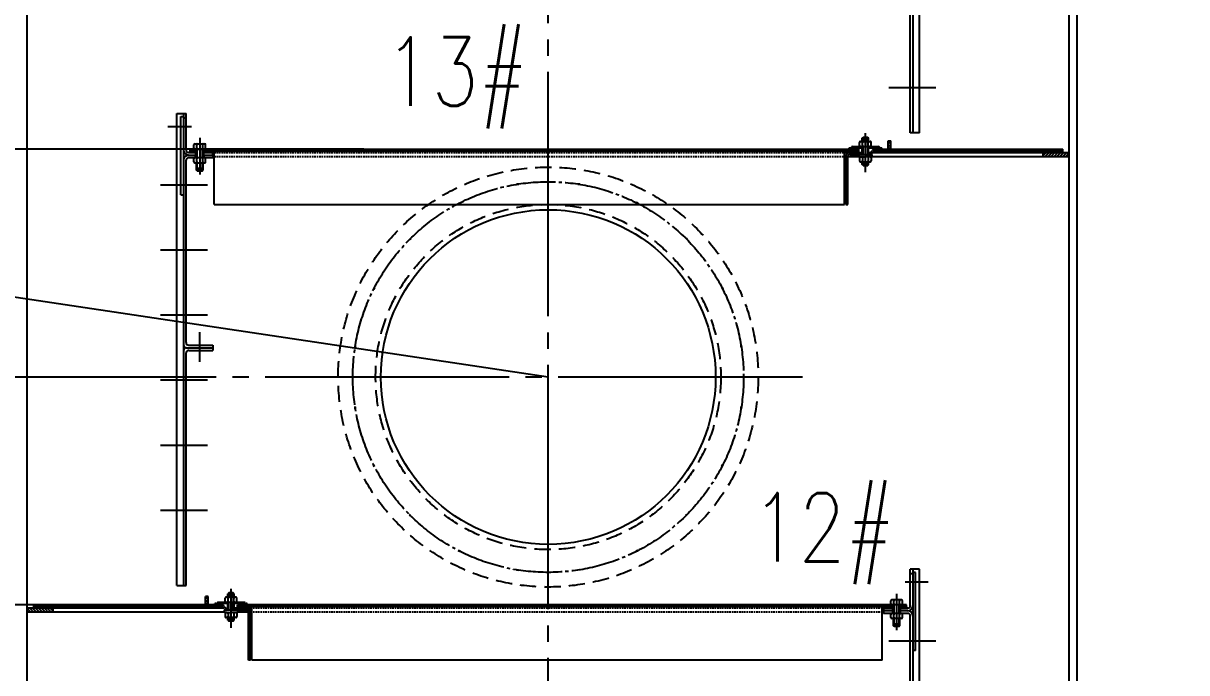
# Model space of a CAD drawing. Extents: x 16825 to 205982, y -10874 to 68273.
# Drawn here: x 164144 to 165931, y 42052 to 43050 of the extents above; entities that cross this region are included whole.
import ezdxf

# ---------------------------------------------------------------- set-up
doc = ezdxf.new("R2010")
doc.units = 0
doc.header["$LTSCALE"] = 5
doc.header["$MEASUREMENT"] = 0
doc.linetypes.add('CENTER', pattern=[18, 15, -1, 1, -1])
doc.linetypes.add('DASHED', pattern=[0.75, 0.5, -0.25])
doc.layers.get('DEFPOINTS').update_dxf_attribs({"linetype": 'CONTINUOUS'})
for name, color, linetype in [('CEN', 6, 'CENTER'), ('DIM', 1, 'CONTINUOUS'), ('HAT', 8, 'CONTINUOUS'), ('HID', 5, 'DASHED'), ('THIN', 1, 'CONTINUOUS'), ('THINK', 2, 'CONTINUOUS'), ('THK', 2, 'CONTINUOUS'), ('THN', 4, 'CONTINUOUS')]:
    doc.layers.add(name, color=color, linetype=linetype)
doc.styles.get("Standard").update_dxf_attribs({"font": 'simplex', "width": 0.75, "bigfont": 'hzdx'})
doc.dimstyles.new('DIM3', dxfattribs={"dimscale": 0, "dimtxt": 3, "dimasz": 3, "dimexe": 1, "dimexo": 0, "dimgap": 1.5, "dimtad": 1, "dimdec": 4, "dimdsep": 46, "dimtxsty": 'Standard', "dimcen": 3, "dimclrd": 1, "dimclrt": 3, "dimadec": 0, "dimazin": 0, "dimtfac": 0.75, "dimtdec": 4, "dimtix": 1, "dimtmove": 0, "dimatfit": 0, "dimfxl": 0, "dimtolj": 1, "dimtzin": 0, "dimarcsym": 0})
pattern_1 = [(45, (164503.711, 40764.4804), (-2.245064, 2.245064), [])]
pattern_2 = [(135, (165397.0422, 40064.4804), (2.245064, 2.245064), [])]

# ---------------------------------------------------------------- blocks, each defined once
blk = doc.blocks.new('*D38')
at = {"layer": 'DEFPOINTS', "color": 0}
for p in [(165768.4, 59631.4), (167424.3, 59631.4), (165762.4, 34581.4)]:
    blk.add_point(p, dxfattribs=at)
at = {"layer": 'DIM', "lineweight": -2}
for p, q in [((165768.4, 59631.4), (167456.3, 59631.4)), ((165762.4, 34581.4), (167456.3, 34581.4))]:
    blk.add_line(p, q, dxfattribs=at)
at = {"layer": 'DIM', "color": 1, "lineweight": -2}
blk.add_line((167424.3, 34677.4), (167424.3, 59535.4), dxfattribs=at)
at = {"layer": 'DIM', "color": 1}
for points in [[(167408.3, 59535.4), (167440.3, 59535.4), (167424.3, 59631.4)], [(167408.3, 34677.4), (167440.3, 34677.4), (167424.3, 34581.4)]]:
    blk.add_solid(points, dxfattribs=at)
at = {"layer": 'DIM', "color": 3, "insert": (167328.3, 47106.4), "char_height": 96, "attachment_point": 5, "rotation": 90}
blk.add_mtext('\\A1;25050', dxfattribs=at)
blk = doc.blocks.new('*D96')
at = {"layer": 'DEFPOINTS', "color": 0}
for p in [(163106.3, 48706.4), (164283.3, 48706.4), (163313.1, 42856.4)]:
    blk.add_point(p, dxfattribs=at)
at = {"layer": 'DIM', "lineweight": -2}
for p, q in [((164283.3, 48706.4), (163074.3, 48706.4)), ((163313.1, 42856.4), (163074.3, 42856.4))]:
    blk.add_line(p, q, dxfattribs=at)
at = {"layer": 'DIM', "color": 1, "lineweight": -2}
blk.add_line((163106.3, 42952.4), (163106.3, 48610.4), dxfattribs=at)
at = {"layer": 'DIM', "color": 1}
for points in [[(163090.3, 48610.4), (163122.3, 48610.4), (163106.3, 48706.4)], [(163090.3, 42952.4), (163122.3, 42952.4), (163106.3, 42856.4)]]:
    blk.add_solid(points, dxfattribs=at)
at = {"layer": 'DIM', "color": 3, "insert": (163010.3, 45781.4), "char_height": 96, "attachment_point": 5, "rotation": 90}
blk.add_mtext('\\A1;13x450=5850', dxfattribs=at)
blk = doc.blocks.new('*D91')
at = {"layer": 'DEFPOINTS', "color": 0}
for p in [(163106.3, 42156.4), (164262.8, 42156.4), (163690.8, 37206.4)]:
    blk.add_point(p, dxfattribs=at)
at = {"layer": 'DIM', "lineweight": -2}
for p, q in [((164262.8, 42156.4), (163074.3, 42156.4)), ((163690.8, 37206.4), (163074.3, 37206.4))]:
    blk.add_line(p, q, dxfattribs=at)
at = {"layer": 'DIM', "color": 1, "lineweight": -2}
blk.add_line((163106.3, 37302.4), (163106.3, 42060.4), dxfattribs=at)
at = {"layer": 'DIM', "color": 1}
for points in [[(163090.3, 42060.4), (163122.3, 42060.4), (163106.3, 42156.4)], [(163090.3, 37302.4), (163122.3, 37302.4), (163106.3, 37206.4)]]:
    blk.add_solid(points, dxfattribs=at)
at = {"layer": 'DIM', "color": 3, "insert": (163010.3, 39681.4), "char_height": 96, "attachment_point": 5, "rotation": 90}
blk.add_mtext('\\A1;11X450=4950', dxfattribs=at)
blk = doc.blocks.new('*D95')
at = {"layer": 'DEFPOINTS', "color": 0}
for p in [(163434.2, 43306.4), (164289.4, 43306.4), (163870.8, 42856.4)]:
    blk.add_point(p, dxfattribs=at)
at = {"layer": 'DIM', "lineweight": -2}
for p, q in [((164289.4, 43306.4), (163402.2, 43306.4)), ((163870.8, 42856.4), (163402.2, 42856.4))]:
    blk.add_line(p, q, dxfattribs=at)
at = {"layer": 'DIM', "color": 1, "lineweight": -2}
blk.add_line((163434.2, 42952.4), (163434.2, 43210.4), dxfattribs=at)
at = {"layer": 'DIM', "color": 1}
for points in [[(163418.2, 43210.4), (163450.2, 43210.4), (163434.2, 43306.4)], [(163418.2, 42952.4), (163450.2, 42952.4), (163434.2, 42856.4)]]:
    blk.add_solid(points, dxfattribs=at)
at = {"layer": 'DIM', "color": 3, "insert": (163338.2, 43081.4), "char_height": 96, "attachment_point": 5, "rotation": 90}
blk.add_mtext('\\A1;450', dxfattribs=at)
blk = doc.blocks.new('*D94')
at = {"layer": 'DEFPOINTS', "color": 0}
for p in [(163106.3, 42856.4), (164667.2, 42856.4), (163186.3, 42156.4)]:
    blk.add_point(p, dxfattribs=at)
at = {"layer": 'DIM', "lineweight": -2}
for p, q in [((164667.2, 42856.4), (163074.3, 42856.4)), ((163186.3, 42156.4), (163074.3, 42156.4))]:
    blk.add_line(p, q, dxfattribs=at)
at = {"layer": 'DIM', "color": 1, "lineweight": -2}
blk.add_line((163106.3, 42252.4), (163106.3, 42760.4), dxfattribs=at)
at = {"layer": 'DIM', "color": 1}
for points in [[(163090.3, 42760.4), (163122.3, 42760.4), (163106.3, 42856.4)], [(163090.3, 42252.4), (163122.3, 42252.4), (163106.3, 42156.4)]]:
    blk.add_solid(points, dxfattribs=at)
at = {"layer": 'DIM', "color": 3, "insert": (163010.3, 42506.4), "char_height": 96, "attachment_point": 5, "rotation": 90}
blk.add_mtext('\\A1;700', dxfattribs=at)

msp = doc.modelspace()

# ---------------------------------------------------------------- hatches: boundary and pattern name
at = {"layer": 'HAT'}
h = msp.add_hatch(dxfattribs=at)
h.set_pattern_fill('ANSI31', color=256, scale=0.5, style=0)
h.set_pattern_definition([(45, (164504.711, 41479.4574), (-1.122532, 1.122532), [])])
h.paths.add_polyline_path([(165431.377, 42858.373), (165431.377, 42860.373), (165417.877, 42860.373, 0.23606798), (165415.877, 42859.373, -0.23606798), (165413.877, 42858.373), (165412.377, 42858.373), (165412.377, 42856.373), (165413.877, 42856.373, 0.23606798), (165415.877, 42857.373, -0.23606798), (165417.877, 42858.373)])
h.paths.add_polyline_path([(165443.377, 42860.373), (165443.377, 42858.373), (165456.877, 42858.373, -0.23606798), (165458.877, 42857.373, 0.23606798), (165460.877, 42856.373), (165462.377, 42856.373), (165462.377, 42858.373), (165460.877, 42858.373, -0.23606798), (165458.877, 42859.373, 0.23606798), (165456.877, 42860.373)])
h = msp.add_hatch(dxfattribs=at)
h.set_pattern_fill('ANSI31', color=256, style=0)
h.set_pattern_definition(pattern_1)
h.paths.add_polyline_path([(165476.377, 42869.373), (165472.377, 42869.373), (165472.377, 42856.373), (165476.377, 42856.373)])
h = msp.add_hatch(dxfattribs=at)
h.set_pattern_fill('ANSI31', color=256, style=0)
h.set_pattern_definition(pattern_1)
h.paths.add_polyline_path([(165710.377, 42851.373), (165710.377, 42845.373), (165750.377, 42845.373), (165750.377, 42851.373)])
h = msp.add_hatch(dxfattribs=at)
h.set_pattern_fill('ANSI31', color=256, style=0)
h.set_pattern_definition(pattern_2)
h.paths.add_polyline_path([(164424.377, 42169.373), (164428.377, 42169.373), (164428.377, 42156.373), (164424.377, 42156.373)])
h = msp.add_hatch(dxfattribs=at)
h.set_pattern_fill('ANSI31', color=256, scale=0.5, style=0)
h.set_pattern_definition([(135, (165396.0422, 40779.4574), (1.122532, 1.122532), [])])
h.paths.add_polyline_path([(164469.377, 42158.373), (164469.377, 42160.373), (164482.877, 42160.373, -0.23606798), (164484.877, 42159.373, 0.23606798), (164486.877, 42158.373), (164488.377, 42158.373), (164488.377, 42156.373), (164486.877, 42156.373, -0.23606798), (164484.877, 42157.373, 0.23606798), (164482.877, 42158.373)])
h.paths.add_polyline_path([(164457.377, 42160.373), (164457.377, 42158.373), (164443.877, 42158.373, 0.23606798), (164441.877, 42157.373, -0.23606798), (164439.877, 42156.373), (164438.377, 42156.373), (164438.377, 42158.373), (164439.877, 42158.373, 0.23606798), (164441.877, 42159.373, -0.23606798), (164443.877, 42160.373)])
h = msp.add_hatch(dxfattribs=at)
h.set_pattern_fill('ANSI31', color=256, style=0)
h.set_pattern_definition(pattern_2)
h.paths.add_polyline_path([(164190.377, 42151.373), (164190.377, 42145.373), (164150.377, 42145.373), (164150.377, 42151.373)])

# ---------------------------------------------------------------- linework, layer by layer
at = {"layer": 'CEN', "ltscale": 5}
for p, q in [((164950.377, 28649.949), (164950.377, 65759.35)), ((165340.631, 42506.373), (162785.965, 42506.373))]:
    msp.add_line(p, q, dxfattribs=at)
at = {"layer": 'CEN'}
for p, q in [((165473.433, 42951.373), (165545.744, 42951.373)), ((164366.438, 42891.373), (164402.556, 42891.373)), ((164415.377, 42873.632), (164415.377, 42817.398)), ((165437.377, 42821.182), (165437.377, 42880.95)), ((164427.32, 42801.373), (164355.01, 42801.373)), ((164427.32, 42701.373), (164355.01, 42701.373)), ((164427.32, 42601.373), (164355.01, 42601.373)), ((164415.377, 42529.722), (164415.377, 42575.437)), ((164427.32, 42501.373), (164355.01, 42501.373)), ((164427.32, 42401.373), (164355.01, 42401.373)), ((164427.32, 42301.373), (164355.01, 42301.373)), ((164463.377, 42121.182), (164463.377, 42180.95)), ((165533.676, 42191.373), (165498.63, 42191.373)), ((165485.377, 42173.632), (165485.377, 42117.398)), ((165473.433, 42101.373), (165545.744, 42101.373))]:
    msp.add_line(p, q, dxfattribs=at)
msp.add_circle((164950.377, 42506.373), 300, dxfattribs=at)
at = {"layer": 'HID'}
for p, q in [((164437.377, 42851.373), (165404.377, 42851.373)), ((164437.377, 42845.373), (165404.377, 42845.373)), ((165463.377, 42151.373), (164496.377, 42151.373)), ((165463.377, 42145.373), (164496.377, 42145.373))]:
    msp.add_line(p, q, dxfattribs=at)
at = {"layer": 'HID', "ltscale": 10}
for radius in [322.5, 265]:
    msp.add_circle((164950.377, 42506.373), radius, dxfattribs=at)
at = {"layer": 'THIN'}
msp.add_line((164950.377, 42506.373), (162229.69, 42913.066), dxfattribs=at)
at = {"layer": 'THINK'}
for p, q in [((165750.377, 42845.373), (165750.377, 42851.373)), ((164150.377, 42145.373), (164150.377, 42151.373))]:
    msp.add_line(p, q, dxfattribs=at)
at = {"layer": 'THK'}
for p, q in [((164150.377, 36168.873), (164150.377, 55518.373)), ((165750.377, 41744.373), (165750.377, 54731.373)), ((165520.377, 42881.373), (165520.377, 43361.373)), ((165510.377, 43292.701), (165510.377, 42881.373)), ((165506.377, 42881.373), (165506.377, 43093.373)), ((165762.377, 41747.373), (165762.377, 43081.373)), ((164380.377, 42911.373), (164394.377, 42911.373)), ((164380.377, 42186.373), (164380.377, 42911.373)), ((164390.377, 42911.373), (164390.377, 42186.373)), ((164394.377, 42855.373), (164394.377, 42911.373)), ((164386.377, 42786.373), (164386.377, 42906.373)), ((164386.377, 42906.373), (164390.377, 42906.373)), ((164390.377, 42904.373), (164394.377, 42904.373)), ((165432.377, 42873.326), (165433.877, 42874.826)), ((165432.377, 42868.373), (165432.377, 42873.326)), ((165432.377, 42873.326), (165436.377, 42873.326)), ((165433.877, 42874.826), (165436.377, 42874.826)), ((165436.377, 42869.826), (165436.377, 42874.826)), ((165438.377, 42869.826), (165438.377, 42874.826)), ((165438.377, 42874.826), (165440.877, 42874.826)), ((165442.377, 42873.326), (165438.377, 42873.326)), ((165440.877, 42874.826), (165442.377, 42873.326)), ((165442.377, 42868.373), (165442.377, 42873.326)), ((165520.377, 42881.373), (165506.377, 42881.373)), ((164400.377, 42856.373), (165427.377, 42856.373)), ((164400.377, 42853.373), (164400.377, 42856.373)), ((164406.377, 42857.873), (164406.377, 42862.873)), ((164407.877, 42864.373), (164422.877, 42864.373)), ((164409.377, 42853.373), (164409.377, 42856.373)), ((164410.377, 42843.373), (164410.377, 42856.373)), ((164410.877, 42857.873), (164410.877, 42862.873)), ((164419.877, 42857.873), (164419.877, 42862.873)), ((164420.377, 42843.373), (164420.377, 42856.373)), ((164421.377, 42853.373), (164421.377, 42856.373)), ((164424.377, 42857.873), (164424.377, 42862.873)), ((165412.377, 42858.373), (165413.877, 42858.373)), ((165412.377, 42856.373), (165412.377, 42858.373)), ((165417.877, 42860.373), (165456.877, 42860.373)), ((165417.877, 42858.373), (165432.377, 42858.373)), ((165427.377, 42851.373), (165427.377, 42856.373)), ((165428.377, 42861.873), (165428.377, 42866.873)), ((165429.877, 42868.373), (165444.877, 42868.373)), ((165431.377, 42858.373), (165431.377, 42860.373)), ((165432.377, 42848.373), (165432.377, 42860.373)), ((165432.877, 42861.873), (165432.877, 42866.873)), ((165436.377, 42869.826), (165438.377, 42869.826)), ((165437.377, 42868.373), (165437.377, 42860.373)), ((165441.877, 42861.873), (165441.877, 42866.873)), ((165442.377, 42848.373), (165442.377, 42860.373)), ((165442.377, 42858.373), (165456.877, 42858.373)), ((165443.377, 42858.373), (165443.377, 42860.373)), ((165446.377, 42861.873), (165446.377, 42866.873)), ((165452.037, 42856.373), (165740.377, 42856.373)), ((165460.877, 42858.373), (165462.377, 42858.373)), ((165462.377, 42856.373), (165462.377, 42858.373)), ((165472.377, 42869.373), (165476.377, 42869.373)), ((165472.377, 42856.373), (165472.377, 42869.373)), ((165476.377, 42856.373), (165476.377, 42869.373)), ((165740.377, 42851.373), (165740.377, 42856.373)), ((164394.377, 42659.373), (164394.377, 42839.373)), ((164398.377, 42851.373), (164410.377, 42851.373)), ((164410.377, 42851.373), (164398.377, 42851.373)), ((164398.377, 42847.373), (164410.377, 42847.373)), ((164398.377, 42843.373), (164435.377, 42843.373)), ((164400.377, 42853.373), (164410.377, 42853.373)), ((164400.377, 42853.373), (164400.377, 42851.373)), ((164406.377, 42836.873), (164406.377, 42841.873)), ((164409.377, 42851.373), (164409.377, 42853.373)), ((164409.377, 42843.373), (164409.377, 42851.373)), ((164410.877, 42836.873), (164410.877, 42841.873)), ((164419.877, 42836.873), (164419.877, 42841.873)), ((164420.377, 42853.373), (165427.377, 42853.373)), ((164437.377, 42851.373), (164420.377, 42851.373)), ((164420.377, 42851.373), (164435.377, 42851.373)), ((164420.377, 42847.373), (164435.377, 42847.373)), ((164421.377, 42853.373), (164421.377, 42851.373)), ((164421.377, 42843.373), (164421.377, 42851.373)), ((164424.377, 42836.873), (164424.377, 42841.873)), ((164435.377, 42847.373), (164435.377, 42851.373)), ((164435.377, 42851.373), (164435.377, 42843.373)), ((164435.377, 42845.373), (164437.377, 42845.373)), ((164437.377, 42771.373), (164437.377, 42853.373)), ((165405.377, 42771.373), (165405.377, 42853.373)), ((165405.377, 42851.373), (165432.377, 42851.373)), ((165405.377, 42845.373), (165407.377, 42845.373)), ((165407.377, 42851.373), (165407.377, 42853.373)), ((165407.377, 42771.373), (165407.377, 42845.373)), ((165410.377, 42771.373), (165410.377, 42845.373)), ((165410.377, 42845.373), (165427.141, 42845.373)), ((165413.377, 42848.373), (165447.612, 42848.373)), ((165427.141, 42844.873), (165427.141, 42848.373)), ((165427.141, 42844.873), (165437.377, 42844.873)), ((165428.377, 42843.373), (165428.377, 42838.373)), ((165431.377, 42848.373), (165431.377, 42851.373)), ((165432.877, 42843.373), (165432.877, 42838.373)), ((165437.377, 42836.873), (165437.377, 42844.873)), ((165447.612, 42844.873), (165437.377, 42844.873)), ((165441.877, 42843.373), (165441.877, 42838.373)), ((165442.377, 42851.373), (165443.377, 42851.373)), ((165443.377, 42848.373), (165443.377, 42851.373)), ((165446.377, 42843.373), (165446.377, 42838.373)), ((165447.612, 42844.873), (165447.612, 42848.373)), ((165447.612, 42845.373), (165750.377, 42845.373)), ((165448.377, 42851.373), (165750.377, 42851.373)), ((165452.377, 42853.373), (165740.377, 42853.373)), ((165710.377, 42845.373), (165710.377, 42853.373)), ((164407.877, 42835.373), (164422.877, 42835.373)), ((164410.377, 42824.373), (164410.377, 42835.373)), ((164411.377, 42823.373), (164410.377, 42824.373)), ((164410.377, 42824.373), (164414.377, 42824.373)), ((164411.377, 42823.373), (164414.377, 42823.373)), ((164414.377, 42828.373), (164416.377, 42828.373)), ((164414.377, 42823.373), (164414.377, 42828.373)), ((164416.377, 42823.373), (164416.377, 42828.373)), ((164420.377, 42824.373), (164416.377, 42824.373)), ((164416.377, 42823.373), (164419.377, 42823.373)), ((164419.377, 42823.373), (164420.377, 42824.373)), ((164420.377, 42824.373), (164420.377, 42835.373)), ((165429.877, 42836.873), (165444.877, 42836.873)), ((165432.377, 42832.826), (165432.377, 42836.873)), ((165433.877, 42831.326), (165432.377, 42832.826)), ((165432.377, 42832.826), (165436.377, 42832.826)), ((165433.877, 42831.326), (165436.377, 42831.326)), ((165436.377, 42831.326), (165436.377, 42836.326)), ((165436.377, 42836.326), (165438.377, 42836.326)), ((165438.377, 42831.326), (165438.377, 42836.326)), ((165442.377, 42832.826), (165438.377, 42832.826)), ((165438.377, 42831.326), (165440.877, 42831.326)), ((165442.377, 42832.826), (165440.877, 42831.326)), ((165442.377, 42832.826), (165442.377, 42836.873)), ((164901.965, 42802.444), (164904.928, 42802.914)), ((164903.212, 42804.161), (164903.681, 42801.198)), ((164995.825, 42802.914), (164998.788, 42802.444)), ((164997.542, 42804.161), (164997.072, 42801.198)), ((164386.377, 42786.373), (164390.377, 42786.373)), ((164437.377, 42771.373), (165405.377, 42771.373)), ((164812.843, 42772.994), (164815.516, 42774.355)), ((164813.498, 42775.011), (164814.86, 42772.338)), ((165085.237, 42774.355), (165087.91, 42772.994)), ((165087.255, 42775.011), (165085.893, 42772.338)), ((165407.377, 42771.373), (165410.377, 42771.373)), ((164737.184, 42717.444), (164739.305, 42719.565)), ((164737.184, 42719.565), (164739.305, 42717.444)), ((165161.448, 42719.565), (165163.569, 42717.444)), ((165163.569, 42719.565), (165161.448, 42717.444)), ((164394.377, 42559.373), (164394.377, 42659.373)), ((164681.738, 42643.251), (164684.411, 42641.889)), ((164682.394, 42641.233), (164683.756, 42643.906)), ((165219.015, 42643.251), (165216.342, 42641.889)), ((165216.998, 42643.906), (165218.36, 42641.233)), ((164398.377, 42555.373), (164435.377, 42555.373)), ((164435.377, 42555.373), (164435.377, 42547.373)), ((164652.589, 42553.538), (164655.552, 42553.068)), ((164653.835, 42551.821), (164654.305, 42554.784)), ((165248.165, 42553.538), (165245.202, 42553.068)), ((165246.448, 42554.784), (165246.918, 42551.821)), ((164394.377, 42551.373), (164435.377, 42551.373)), ((164394.377, 42186.373), (164394.377, 42543.373)), ((164398.377, 42547.373), (164435.377, 42547.373)), ((164652.589, 42459.208), (164655.552, 42459.677)), ((164654.305, 42457.961), (164653.835, 42460.924)), ((165248.165, 42459.208), (165245.202, 42459.677)), ((165246.918, 42460.924), (165246.448, 42457.961)), ((164681.738, 42369.494), (164684.411, 42370.856)), ((164683.756, 42368.839), (164682.394, 42371.512)), ((165219.015, 42369.494), (165216.342, 42370.856)), ((165218.36, 42371.512), (165216.998, 42368.839)), ((164739.305, 42293.18), (164737.184, 42295.301)), ((164737.184, 42293.18), (164739.305, 42295.301)), ((165163.569, 42295.301), (165161.448, 42293.18)), ((165163.569, 42293.18), (165161.448, 42295.301)), ((164815.516, 42238.39), (164812.843, 42239.752)), ((164813.498, 42237.734), (164814.86, 42240.407)), ((165087.91, 42239.752), (165085.237, 42238.39)), ((165087.255, 42237.734), (165085.893, 42240.407)), ((164904.928, 42209.831), (164901.965, 42210.301)), ((164903.212, 42208.585), (164903.681, 42211.548)), ((164998.788, 42210.301), (164995.825, 42209.831)), ((164997.542, 42208.585), (164997.072, 42211.548)), ((165506.377, 42155.373), (165506.377, 42211.373)), ((165520.377, 42211.373), (165506.377, 42211.373)), ((165510.377, 42204.373), (165506.377, 42204.373)), ((165510.377, 42211.373), (165510.377, 42142.701)), ((165514.377, 42206.373), (165510.377, 42206.373)), ((165514.377, 42086.373), (165514.377, 42206.373)), ((165520.377, 41731.373), (165520.377, 42211.373)), ((164380.377, 42186.373), (164394.377, 42186.373)), ((164428.377, 42169.373), (164424.377, 42169.373)), ((164424.377, 42156.373), (164424.377, 42169.373)), ((164428.377, 42156.373), (164428.377, 42169.373)), ((164482.877, 42160.373), (164443.877, 42160.373)), ((164454.377, 42161.873), (164454.377, 42166.873)), ((164470.877, 42168.373), (164455.877, 42168.373)), ((164457.377, 42158.373), (164457.377, 42160.373)), ((164459.877, 42174.826), (164458.377, 42173.326)), ((164458.377, 42173.326), (164462.377, 42173.326)), ((164458.377, 42168.373), (164458.377, 42173.326)), ((164458.377, 42148.373), (164458.377, 42160.373)), ((164458.877, 42161.873), (164458.877, 42166.873)), ((164462.377, 42174.826), (164459.877, 42174.826)), ((164462.377, 42169.826), (164462.377, 42174.826)), ((164464.377, 42169.826), (164462.377, 42169.826)), ((164463.377, 42168.373), (164463.377, 42160.373)), ((164464.377, 42169.826), (164464.377, 42174.826)), ((164466.877, 42174.826), (164464.377, 42174.826)), ((164468.377, 42173.326), (164464.377, 42173.326)), ((164468.377, 42173.326), (164466.877, 42174.826)), ((164467.877, 42161.873), (164467.877, 42166.873)), ((164468.377, 42168.373), (164468.377, 42173.326)), ((164468.377, 42148.373), (164468.377, 42160.373)), ((164469.377, 42158.373), (164469.377, 42160.373)), ((164472.377, 42161.873), (164472.377, 42166.873)), ((165476.377, 42157.873), (165476.377, 42162.873)), ((165492.877, 42164.373), (165477.877, 42164.373)), ((165480.877, 42157.873), (165480.877, 42162.873)), ((165489.877, 42157.873), (165489.877, 42162.873)), ((165494.377, 42157.873), (165494.377, 42162.873)), ((164452.377, 42151.373), (164150.377, 42151.373)), ((164453.141, 42145.373), (164150.377, 42145.373)), ((164448.716, 42156.373), (164160.377, 42156.373)), ((164160.377, 42151.373), (164160.377, 42156.373)), ((164448.377, 42153.373), (164160.377, 42153.373)), ((164190.377, 42145.373), (164190.377, 42153.373)), ((164439.877, 42158.373), (164438.377, 42158.373)), ((164438.377, 42156.373), (164438.377, 42158.373)), ((164458.377, 42158.373), (164443.877, 42158.373)), ((164487.377, 42148.373), (164453.141, 42148.373)), ((164453.141, 42144.873), (164453.141, 42148.373)), ((164453.141, 42144.873), (164463.377, 42144.873)), ((164454.377, 42143.373), (164454.377, 42138.373)), ((164458.377, 42151.373), (164457.377, 42151.373)), ((164457.377, 42148.373), (164457.377, 42151.373)), ((164458.877, 42143.373), (164458.877, 42138.373)), ((164463.377, 42136.873), (164463.377, 42144.873)), ((164473.612, 42144.873), (164463.377, 42144.873)), ((164467.877, 42143.373), (164467.877, 42138.373)), ((164482.877, 42158.373), (164468.377, 42158.373)), ((164495.377, 42151.373), (164468.377, 42151.373)), ((164469.377, 42148.373), (164469.377, 42151.373)), ((164472.377, 42143.373), (164472.377, 42138.373)), ((165500.377, 42156.373), (164473.377, 42156.373)), ((164473.377, 42151.373), (164473.377, 42156.373)), ((165480.377, 42153.373), (164473.377, 42153.373)), ((164473.612, 42144.873), (164473.612, 42148.373)), ((164490.377, 42145.373), (164473.612, 42145.373)), ((164488.377, 42158.373), (164486.877, 42158.373)), ((164488.377, 42156.373), (164488.377, 42158.373)), ((164490.377, 42071.373), (164490.377, 42145.373)), ((164493.377, 42151.373), (164493.377, 42153.373)), ((164493.377, 42071.373), (164493.377, 42145.373)), ((164495.377, 42145.373), (164493.377, 42145.373)), ((164495.377, 42071.373), (164495.377, 42153.373)), ((165463.377, 42071.373), (165463.377, 42153.373)), ((165463.377, 42151.373), (165480.377, 42151.373)), ((165465.377, 42145.373), (165463.377, 42145.373)), ((165465.377, 42151.373), (165465.377, 42143.373)), ((165480.377, 42151.373), (165465.377, 42151.373)), ((165465.377, 42147.373), (165465.377, 42151.373)), ((165480.377, 42147.373), (165465.377, 42147.373)), ((165502.377, 42143.373), (165465.377, 42143.373)), ((165476.377, 42136.873), (165476.377, 42141.873)), ((165479.377, 42153.373), (165479.377, 42156.373)), ((165479.377, 42153.373), (165479.377, 42151.373)), ((165479.377, 42143.373), (165479.377, 42151.373)), ((165480.377, 42143.373), (165480.377, 42156.373)), ((165480.877, 42136.873), (165480.877, 42141.873)), ((165489.877, 42136.873), (165489.877, 42141.873)), ((165490.377, 42143.373), (165490.377, 42156.373)), ((165500.377, 42153.373), (165490.377, 42153.373)), ((165502.377, 42151.373), (165490.377, 42151.373)), ((165490.377, 42151.373), (165502.377, 42151.373)), ((165502.377, 42147.373), (165490.377, 42147.373)), ((165491.377, 42153.373), (165491.377, 42156.373)), ((165491.377, 42151.373), (165491.377, 42153.373)), ((165491.377, 42143.373), (165491.377, 42151.373)), ((165494.377, 42136.873), (165494.377, 42141.873)), ((165500.377, 42153.373), (165500.377, 42156.373)), ((165500.377, 42153.373), (165500.377, 42151.373)), ((165510.377, 42142.701), (165510.377, 41731.373)), ((164470.877, 42136.873), (164455.877, 42136.873)), ((164458.377, 42132.826), (164458.377, 42136.873)), ((164458.377, 42132.826), (164462.377, 42132.826)), ((164458.377, 42132.826), (164459.877, 42131.326)), ((164462.377, 42131.326), (164459.877, 42131.326)), ((164464.377, 42136.326), (164462.377, 42136.326)), ((164462.377, 42131.326), (164462.377, 42136.326)), ((164464.377, 42131.326), (164464.377, 42136.326)), ((164468.377, 42132.826), (164464.377, 42132.826)), ((164466.877, 42131.326), (164464.377, 42131.326)), ((164466.877, 42131.326), (164468.377, 42132.826)), ((164468.377, 42132.826), (164468.377, 42136.873)), ((165492.877, 42135.373), (165477.877, 42135.373)), ((165480.377, 42124.373), (165480.377, 42135.373)), ((165480.377, 42124.373), (165484.377, 42124.373)), ((165481.377, 42123.373), (165480.377, 42124.373)), ((165484.377, 42123.373), (165481.377, 42123.373)), ((165486.377, 42128.373), (165484.377, 42128.373)), ((165484.377, 42123.373), (165484.377, 42128.373)), ((165486.377, 42123.373), (165486.377, 42128.373)), ((165490.377, 42124.373), (165486.377, 42124.373)), ((165489.377, 42123.373), (165486.377, 42123.373)), ((165489.377, 42123.373), (165490.377, 42124.373)), ((165490.377, 42124.373), (165490.377, 42135.373)), ((165506.377, 41959.373), (165506.377, 42139.373)), ((164493.377, 42071.373), (164490.377, 42071.373)), ((165463.377, 42071.373), (164495.377, 42071.373)), ((165514.377, 42086.373), (165510.377, 42086.373))]:
    msp.add_line(p, q, dxfattribs=at)
msp.add_circle((164950.377, 42506.373), 257, dxfattribs=at)
for centre, radius, start, end in [((164407.877, 42862.873), 1.5, 90, 180), ((164407.877, 42857.873), 1.5, 180, 270), ((164409.377, 42862.873), 1.5, 0, 90), ((164409.377, 42857.873), 1.5, 270, 0), ((164412.377, 42862.873), 1.5, 90, 180), ((164412.377, 42857.873), 1.5, 180, 270), ((164418.377, 42862.873), 1.5, 0, 90), ((164418.377, 42857.873), 1.5, 270, 0), ((164421.377, 42862.873), 1.5, 90, 180), ((164421.377, 42857.873), 1.5, 180, 270), ((164422.877, 42862.873), 1.5, 0, 90), ((164422.877, 42857.873), 1.5, 270, 0), ((165413.877, 42860.873), 2.5, 270, 323.130102), ((165413.877, 42858.873), 2.5, 270, 323.130102), ((165417.877, 42857.873), 2.5, 90, 143.130102), ((165417.877, 42855.873), 2.5, 90, 143.130102), ((165429.877, 42866.873), 1.5, 90, 180), ((165429.877, 42861.873), 1.5, 180, 270), ((165431.377, 42866.873), 1.5, 0, 90), ((165431.377, 42861.873), 1.5, 270, 0), ((165434.377, 42866.873), 1.5, 90, 180), ((165434.377, 42861.873), 1.5, 180, 270), ((165440.377, 42866.873), 1.5, 0, 90), ((165440.377, 42861.873), 1.5, 270, 0), ((165443.377, 42866.873), 1.5, 90, 180), ((165443.377, 42861.873), 1.5, 180, 270), ((165444.877, 42866.873), 1.5, 0, 90), ((165444.877, 42861.873), 1.5, 270, 0), ((165452.037, 42851.373), 5, 90, 150), ((165456.877, 42857.873), 2.5, 36.869898, 90), ((165456.877, 42855.873), 2.5, 36.869898, 90), ((165460.877, 42860.873), 2.5, 216.869898, 270), ((165460.877, 42858.873), 2.5, 216.869898, 270), ((164398.377, 42855.373), 8, 180, 270), ((164398.377, 42839.373), 8, 90, 180), ((164398.377, 42855.373), 4, 180, 270), ((164398.377, 42839.373), 4, 90, 180), ((164407.877, 42841.873), 1.5, 90, 180), ((164409.377, 42841.873), 1.5, 0, 90), ((164412.377, 42841.873), 1.5, 90, 180), ((164418.377, 42841.873), 1.5, 0, 90), ((164421.377, 42841.873), 1.5, 90, 180), ((164422.877, 42841.873), 1.5, 0, 90), ((165413.377, 42845.373), 6, 90, 180), ((165413.377, 42845.373), 3, 90, 180), ((165429.877, 42843.373), 1.5, 90, 180), ((165429.877, 42838.373), 1.5, 180, 270), ((165431.377, 42843.373), 1.5, 0, 90), ((165431.377, 42838.373), 1.5, 270, 0), ((165434.377, 42843.373), 1.5, 90, 180), ((165434.377, 42838.373), 1.5, 180, 270), ((165440.377, 42843.373), 1.5, 0, 90), ((165440.377, 42838.373), 1.5, 270, 0), ((165443.377, 42843.373), 1.5, 90, 180), ((165443.377, 42838.373), 1.5, 180, 270), ((165443.377, 42856.373), 5, 270, 330), ((165443.716, 42853.373), 5, 270, 330), ((165444.877, 42843.373), 1.5, 0, 90), ((165444.877, 42838.373), 1.5, 270, 0), ((165452.377, 42848.373), 5, 90, 150), ((164407.877, 42836.873), 1.5, 180, 270), ((164409.377, 42836.873), 1.5, 270, 0), ((164412.377, 42836.873), 1.5, 180, 270), ((164418.377, 42836.873), 1.5, 270, 0), ((164421.377, 42836.873), 1.5, 180, 270), ((164422.877, 42836.873), 1.5, 270, 0), ((164394.377, 42555.373), 4, 180, 270), ((164398.377, 42559.373), 4, 180, 270), ((164394.377, 42547.373), 4, 90, 180), ((164398.377, 42543.373), 4, 90, 180), ((164439.877, 42160.873), 2.5, 270, 323.130102), ((164443.877, 42157.873), 2.5, 90, 143.130102), ((164455.877, 42166.873), 1.5, 90, 180), ((164455.877, 42161.873), 1.5, 180, 270), ((164457.377, 42166.873), 1.5, 0, 90), ((164457.377, 42161.873), 1.5, 270, 0), ((164460.377, 42166.873), 1.5, 90, 180), ((164460.377, 42161.873), 1.5, 180, 270), ((164466.377, 42166.873), 1.5, 0, 90), ((164466.377, 42161.873), 1.5, 270, 0), ((164469.377, 42166.873), 1.5, 90, 180), ((164469.377, 42161.873), 1.5, 180, 270), ((164470.877, 42166.873), 1.5, 0, 90), ((164470.877, 42161.873), 1.5, 270, 0), ((164482.877, 42157.873), 2.5, 36.869898, 90), ((164486.877, 42160.873), 2.5, 216.869898, 270), ((165477.877, 42162.873), 1.5, 90, 180), ((165479.377, 42162.873), 1.5, 0, 90), ((165482.377, 42162.873), 1.5, 90, 180), ((165488.377, 42162.873), 1.5, 0, 90), ((165491.377, 42162.873), 1.5, 90, 180), ((165492.877, 42162.873), 1.5, 0, 90), ((164439.877, 42158.873), 2.5, 270, 323.130102), ((164443.877, 42155.873), 2.5, 90, 143.130102), ((164448.377, 42148.373), 5, 30, 90), ((164448.716, 42151.373), 5, 30, 90), ((164457.037, 42153.373), 5, 210, 270), ((164457.377, 42156.373), 5, 210, 270), ((164455.877, 42143.373), 1.5, 90, 180), ((164457.377, 42143.373), 1.5, 0, 90), ((164460.377, 42143.373), 1.5, 90, 180), ((164466.377, 42143.373), 1.5, 0, 90), ((164469.377, 42143.373), 1.5, 90, 180), ((164470.877, 42143.373), 1.5, 0, 90), ((164482.877, 42155.873), 2.5, 36.869898, 90), ((164486.877, 42158.873), 2.5, 216.869898, 270), ((164487.377, 42145.373), 6, 0, 90), ((164487.377, 42145.373), 3, 0, 90), ((165477.877, 42157.873), 1.5, 180, 270), ((165477.877, 42141.873), 1.5, 90, 180), ((165479.377, 42157.873), 1.5, 270, 0), ((165479.377, 42141.873), 1.5, 0, 90), ((165482.377, 42157.873), 1.5, 180, 270), ((165482.377, 42141.873), 1.5, 90, 180), ((165488.377, 42157.873), 1.5, 270, 0), ((165488.377, 42141.873), 1.5, 0, 90), ((165491.377, 42157.873), 1.5, 180, 270), ((165491.377, 42141.873), 1.5, 90, 180), ((165492.877, 42157.873), 1.5, 270, 0), ((165492.877, 42141.873), 1.5, 0, 90), ((165502.377, 42155.373), 8, 270, 0), ((165502.377, 42155.373), 4, 270, 0), ((165502.377, 42139.373), 8, 0, 90), ((165502.377, 42139.373), 4, 0, 90), ((164455.877, 42138.373), 1.5, 180, 270), ((164457.377, 42138.373), 1.5, 270, 0), ((164460.377, 42138.373), 1.5, 180, 270), ((164466.377, 42138.373), 1.5, 270, 0), ((164469.377, 42138.373), 1.5, 180, 270), ((164470.877, 42138.373), 1.5, 270, 0), ((165477.877, 42136.873), 1.5, 180, 270), ((165479.377, 42136.873), 1.5, 270, 0), ((165482.377, 42136.873), 1.5, 180, 270), ((165488.377, 42136.873), 1.5, 270, 0), ((165491.377, 42136.873), 1.5, 180, 270), ((165492.877, 42136.873), 1.5, 270, 0)]:
    msp.add_arc(centre, radius, start, end, dxfattribs=at)
at = {"layer": 'THN'}
for p, q in [((165433.877, 42868.373), (165433.877, 42874.826)), ((165440.877, 42868.373), (165440.877, 42874.826)), ((164411.377, 42843.373), (164411.377, 42856.373)), ((164419.377, 42843.373), (164419.377, 42856.373)), ((165433.877, 42848.373), (165433.877, 42860.373)), ((165440.877, 42848.373), (165440.877, 42860.373)), ((164411.377, 42823.373), (164411.377, 42835.373)), ((164419.377, 42823.373), (164419.377, 42835.373)), ((165433.877, 42831.326), (165433.877, 42836.873)), ((165440.877, 42831.326), (165440.877, 42836.873)), ((164459.877, 42168.373), (164459.877, 42174.826)), ((164459.877, 42148.373), (164459.877, 42160.373)), ((164466.877, 42168.373), (164466.877, 42174.826)), ((164466.877, 42148.373), (164466.877, 42160.373)), ((165481.377, 42143.373), (165481.377, 42156.373)), ((165489.377, 42143.373), (165489.377, 42156.373)), ((164459.877, 42131.326), (164459.877, 42136.873)), ((164466.877, 42131.326), (164466.877, 42136.873)), ((165481.377, 42123.373), (165481.377, 42135.373)), ((165489.377, 42123.373), (165489.377, 42135.373))]:
    msp.add_line(p, q, dxfattribs=at)

# ---------------------------------------------------------------- texts
at = {"layer": 'THK', "width": 0.8}
for s, p in [('13#', (164699.375, 42923.222)), ('12#', (165262.78, 42223.222))]:
    msp.add_text(s, height=105, dxfattribs=at).set_placement(p)

# ---------------------------------------------------------------- dimensions: what is measured, and where the dimension line sits
at = {"layer": 'DIM'}
for base, p1, p2, picture, middle in [((167424.251, 59631.373), (165762.377, 34581.373), (165768.377, 59631.373), '*D38', (167328.251, 47106.373)), ((163434.155, 43306.373), (163870.75, 42856.373), (164289.377, 43306.373), '*D95', (163338.155, 43081.373)), ((163106.334, 42856.373), (163186.314, 42156.373), (164667.166, 42856.373), '*D94', (163010.334, 42506.373))]:
    dim = msp.add_linear_dim(base=base, p1=p1, p2=p2, angle=90, dimstyle='DIM3', override={"dimscale": 32, "dimdec": 2, "dimclre": 256, "dimtdec": 2}, dxfattribs=at)
    dim.commit()
    dim.dimension.update_dxf_attribs({"geometry": picture, "text_midpoint": middle})
for base, p1, p2, text, picture, middle in [((163106.334, 48706.373), (163313.08, 42856.373), (164283.258, 48706.373), '13x450=<>', '*D96', (163010.334, 45781.373)), ((163106.334, 42156.373), (163690.844, 37206.373), (164262.849, 42156.373), '11X450=<>', '*D91', (163010.334, 39681.373))]:
    dim = msp.add_linear_dim(base=base, p1=p1, p2=p2, angle=90, text=text, dimstyle='DIM3', override={"dimscale": 32, "dimdec": 2, "dimclre": 256, "dimtdec": 2}, dxfattribs=at)
    dim.commit()
    dim.dimension.update_dxf_attribs({"geometry": picture, "text_midpoint": middle})

doc.saveas('drawing.dxf')
